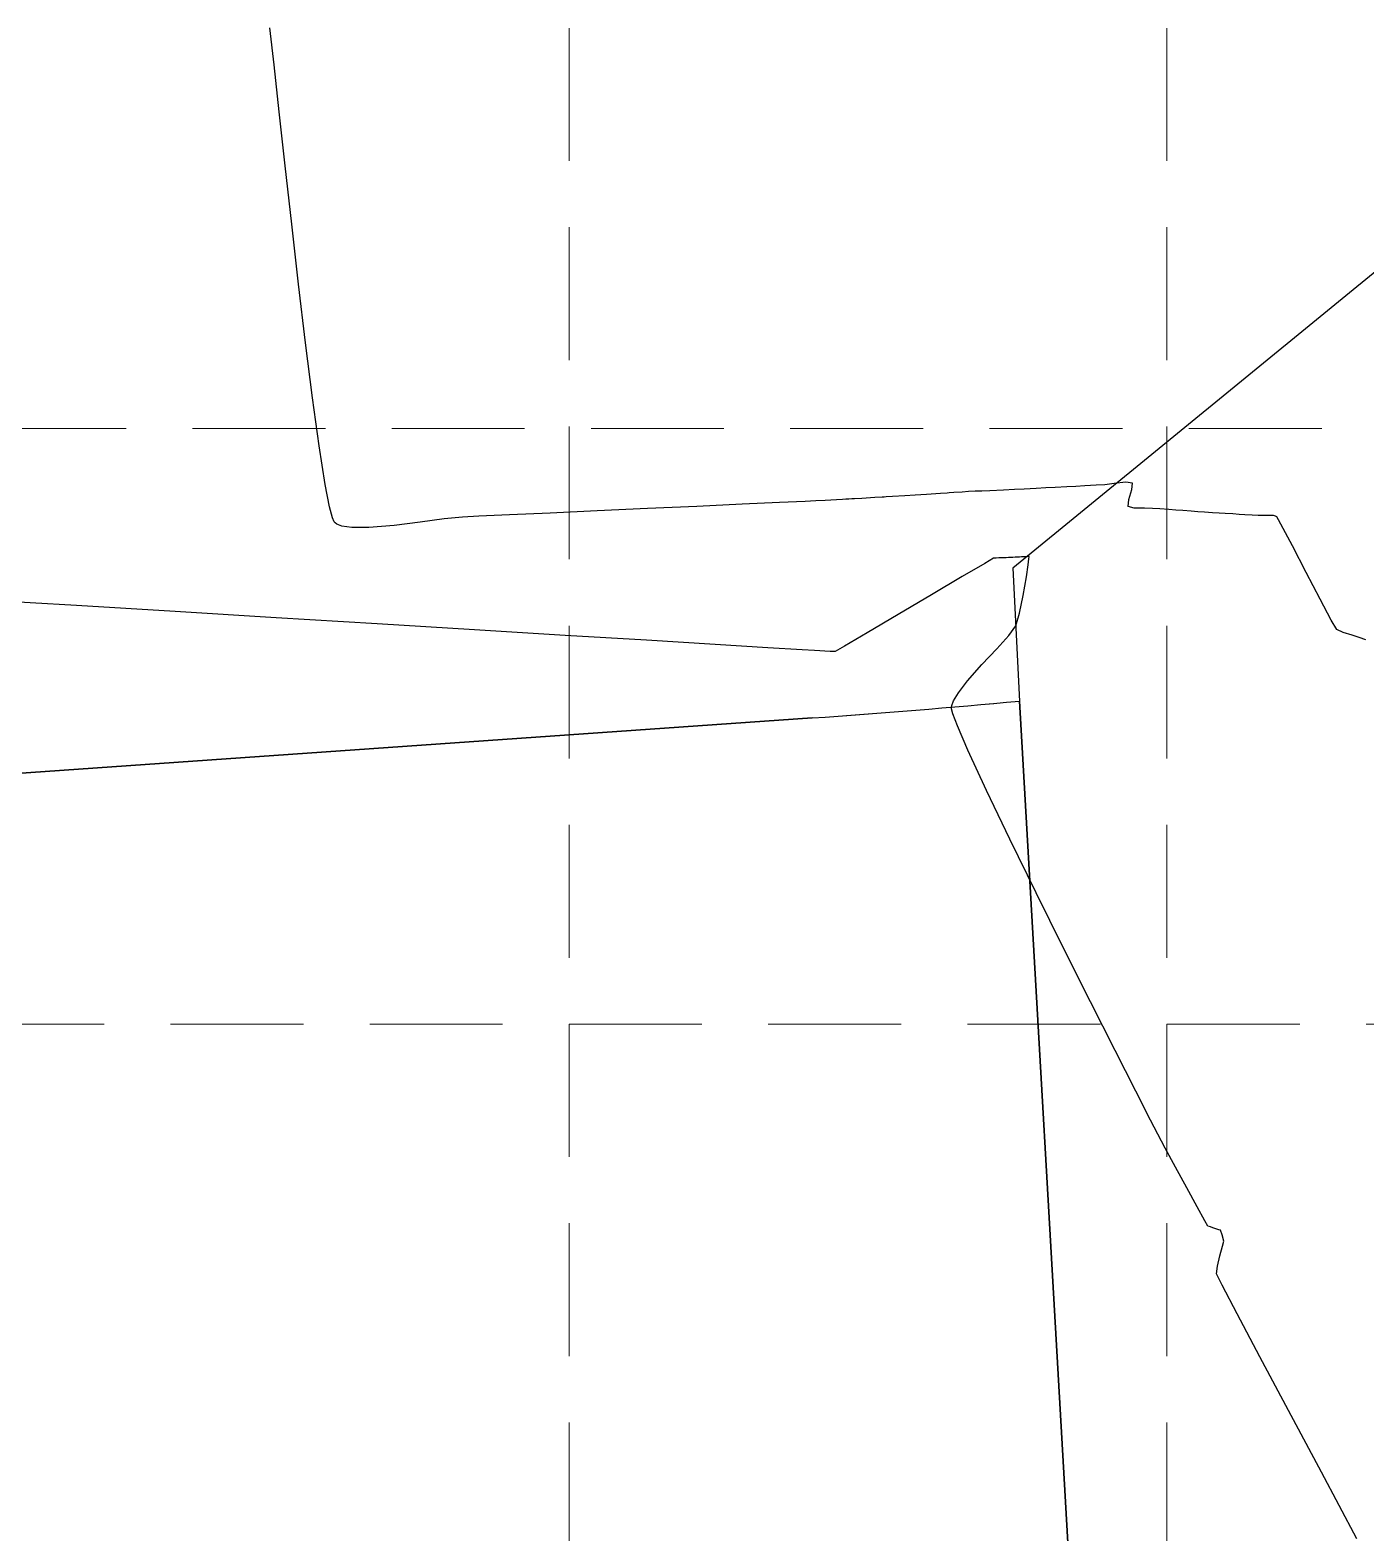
# Model space of a CAD drawing. Header units: inches. Extents: x 2547543 to 2548696, y 7125653 to 7126375.
# Drawn here: x 2547923.35 to 2547963.58, y 7126269.05 to 7126314.32 of the extents above; entities that cross this region are included whole.
import ezdxf

# ---------------------------------------------------------------- set-up
doc = ezdxf.new("R2010")
doc.units = ezdxf.units.IN
doc.header["$MEASUREMENT"] = 0
doc.linetypes.add('HIDDEN', pattern=[0.375, 0.25, -0.125])
for name, color, linetype in [('GRID', 254, 'HIDDEN'), ('V-AREA', 6, 'Continuous'), ('V-PROP-E', 3, 'Continuous'), ('V-TOPO-MINR-E', 14, 'Continuous')]:
    doc.layers.add(name, color=color, linetype=linetype)

msp = doc.modelspace()

# ---------------------------------------------------------------- linework, layer by layer
at = {"layer": 'GRID', "color": 252, "linetype": 'HIDDEN', "lineweight": 0, "ltscale": 16}
for p, q in [((2547939.583313596, 7126356.376313465), (2547939.583313596, 7125726.296813901)), ((2547957.583313596, 7126356.376313465), (2547957.583313596, 7125726.296813901)), ((2547562.246074223, 7126302.317165322), (2548678.246074207, 7126302.317165322)), ((2547561.583313602, 7126284.376313466), (2548677.583313586, 7126284.376313466))]:
    msp.add_line(p, q, dxfattribs=at)
at = {"layer": 'V-AREA', "color": 7}
for p, q in [((2547972.043228021, 7126313.739103983), (2547952.9419, 7126298.108100002)), ((2547952.9419, 7126298.108100002), (2547953.149200001, 7126294.106614013)), ((2547953.149200001, 7126294.106614013), (2547967.14629774, 7126050.119978479)), ((2547957.352422153, 7126220.839280259), (2547953.1492, 7126294.106614)), ((2547946.901329392, 7126293.596403129), (2547861.630183033, 7126287.628634998))]:
    msp.add_line(p, q, dxfattribs=at)
msp.add_arc((2547928.051274996, 7126562.937590927), 269.9999999905299, 274.0033624380355, 275.3336450464877, dxfattribs=at)
at = {"layer": 'V-PROP-E', "color": 7}
msp.add_line((2547644.915525241, 7126272.461689509), (2547946.900000853, 7126293.596310151), dxfattribs=at)
msp.add_arc((2547928.051274864, 7126562.937590924), 270.0000000000065, 274.0030798477322, 275.3336450707134, dxfattribs=at)
at = {"layer": 'V-TOPO-MINR-E', "color": 35, "extrusion": (0.9933401128237869, 0.1152190099559384, 0), "elevation": 3352048.527691611}
msp.add_lwpolyline([(6785282.773940207, 597.0000000000009), (6785283.901082615, 597.0000000000009)], dxfattribs=at)
at = {"layer": 'V-TOPO-MINR-E', "color": 35, "extrusion": (0.9938151995617799, 0.1110466078724589, 0), "elevation": 3323525.171445473}
msp.add_lwpolyline([(6799297.958536564, 597), (6799299.382222959, 597)], dxfattribs=at)
at = {"layer": 'V-TOPO-MINR-E', "color": 35}
for points, elevation in [([(2547931.037481561, 7126310.226540395), (2547930.857299062, 7126311.85401077)], 597), ([(2547931.439545988, 7126306.664456911), (2547931.233610655, 7126308.469137036)], 597), ([(2547932.238542531, 7126300.626093035), (2547932.05478583, 7126301.79331808)], 597), ([(2547955.116612209, 7126300.588303925), (2547954.846428122, 7126300.573078442)], 597), ([(2547955.451361179, 7126300.607470085), (2547955.116612209, 7126300.588303925)], 597), ([(2547956.348407901, 7126300.695759708), (2547956.001436075, 7126300.657309433)], 597), ([(2547956.552441763, 7126300.673986024), (2547956.348407901, 7126300.695759708)], 597), ([(2547956.531132601, 7126300.477622986), (2547956.552441763, 7126300.673986024)], 597), ([(2547946.693100491, 7126300.120703164), (2547945.917717461, 7126300.085070853)], 597), ([(2547947.916481248, 7126300.184490583), (2547947.819691841, 7126300.179265296)], 597), ([(2547948.009985759, 7126300.189564561), (2547947.916481248, 7126300.184490583)], 597), ([(2547948.096071484, 7126300.19452384), (2547948.009985759, 7126300.189564561)], 597), ([(2547948.18215568, 7126300.199510448), (2547948.096071484, 7126300.19452384)], 597), ([(2547948.793955238, 7126300.234873785), (2547948.402854056, 7126300.212265972)], 597), ([(2547949.008352025, 7126300.247277633), (2547948.793955238, 7126300.234873785)], 597), ([(2547949.132780651, 7126300.254916974), (2547949.070566756, 7126300.251090295)], 597), ([(2547949.696141208, 7126300.28937535), (2547949.320817618, 7126300.266392323)], 597), ([(2547950.34269435, 7126300.330320261), (2547950.006593678, 7126300.308606945)], 597), ([(2547950.76415564, 7126300.357822529), (2547950.34269435, 7126300.330320261)], 597), ([(2547951.033704167, 7126300.375543803), (2547950.972609458, 7126300.371465758)], 597), ([(2547951.165067149, 7126300.384824473), (2547951.033704167, 7126300.375543803)], 597), ([(2547951.423225984, 7126300.402818064), (2547951.165067149, 7126300.384824473)], 597), ([(2547951.611766751, 7126300.415258622), (2547951.423225984, 7126300.402818064)], 597), ([(2547951.81067424, 7126300.424095422), (2547951.611766751, 7126300.415258622)], 597), ([(2547952.009624512, 7126300.432186826), (2547951.81067424, 7126300.424095422)], 597), ([(2547952.666201318, 7126300.462254701), (2547952.257825532, 7126300.443475864)], 597), ([(2547952.995363371, 7126300.477635509), (2547952.666201318, 7126300.462254701)], 597), ([(2547953.288817728, 7126300.491980074), (2547952.995363371, 7126300.477635509)], 597), ([(2547953.652383476, 7126300.510066406), (2547953.288817728, 7126300.491980074)], 597), ([(2547954.221605817, 7126300.539429735), (2547953.940141697, 7126300.524631019)], 597), ([(2547956.415095462, 7126299.969818913), (2547956.436474251, 7126300.17364773)], 597), ([(2547937.785958287, 7126299.712707079), (2547936.869581695, 7126299.670772774)], 597), ([(2547939.009672975, 7126299.768705091), (2547937.785958287, 7126299.712707079)], 597), ([(2547944.794712461, 7126300.033574264), (2547943.433245501, 7126299.971201396)], 597), ([(2547956.907965505, 7126299.912672098), (2547956.600741979, 7126299.919640522)], 597), ([(2547957.372711137, 7126299.894020414), (2547957.154603723, 7126299.910755641)], 597), ([(2547957.642874009, 7126299.873554488), (2547957.372711137, 7126299.894020414)], 597), ([(2547957.855727658, 7126299.857638071), (2547957.642874009, 7126299.873554488)], 597), ([(2547958.062750258, 7126299.842621028), (2547957.855727658, 7126299.857638071)], 597), ([(2547958.319191642, 7126299.824276073), (2547958.062750258, 7126299.842621028)], 597), ([(2547958.521344615, 7126299.810017694), (2547958.319191642, 7126299.824276073)], 597), ([(2547958.961821526, 7126299.780211332), (2547958.718095663, 7126299.796591964)], 597), ([(2547959.154050395, 7126299.767489851), (2547958.961821526, 7126299.780211332)], 597), ([(2547959.573185188, 7126299.740982741), (2547959.341265217, 7126299.755540707)], 597), ([(2547960.1554766, 7126299.706248221), (2547959.934537972, 7126299.719111936)], 597), ([(2547960.329900879, 7126299.696281701), (2547960.1554766, 7126299.706248221)], 597), ([(2547960.505881127, 7126299.698306619), (2547960.329900879, 7126299.696281701)], 597), ([(2547960.680840939, 7126299.69990786), (2547960.505881127, 7126299.698306619)], 597), ([(2547960.797519951, 7126299.691210859), (2547960.680840939, 7126299.69990786)], 597), ([(2547960.877109219, 7126299.666967757), (2547960.856068665, 7126299.677168478)], 597), ([(2547960.891039247, 7126299.650862423), (2547960.877109219, 7126299.666967757)], 597), ([(2547932.512521476, 7126299.502963785), (2547932.459321942, 7126299.6253802)], 597), ([(2547932.591929144, 7126299.435127578), (2547932.537228914, 7126299.472312082)], 597), ([(2547933.038848675, 7126299.33218887), (2547932.738459545, 7126299.378316899)], 597), ([(2547935.104859555, 7126299.495553913), (2547934.31480335, 7126299.394466703)], 597), ([(2547952.367953253, 7126298.411095791), (2547952.101656957, 7126298.254628574)], 598), ([(2547952.523132074, 7126298.416630529), (2547952.445647419, 7126298.415294473)], 598), ([(2547952.597756686, 7126298.419527884), (2547952.523132074, 7126298.416630529)], 598), ([(2547952.671450444, 7126298.422425129), (2547952.597756686, 7126298.419527884)], 598), ([(2547952.88166513, 7126298.431596541), (2547952.813348869, 7126298.428462677)], 598), ([(2547952.949230787, 7126298.434727677), (2547952.88166513, 7126298.431596541)], 598), ([(2547953.079466386, 7126298.441205904), (2547953.014686732, 7126298.437968633)], 598), ([(2547953.142236487, 7126298.444547319), (2547953.079466386, 7126298.441205904)], 598), ([(2547953.204395962, 7126298.447884274), (2547953.142236487, 7126298.444547319)], 598), ([(2547953.264640647, 7126298.451320045), (2547953.204395962, 7126298.447884274)], 598), ([(2547953.324332875, 7126298.454750734), (2547953.264640647, 7126298.451320045)], 598), ([(2547953.367694652, 7126298.458634605), (2547953.324332875, 7126298.454750734)], 598), ([(2547953.414771673, 7126298.462175494), (2547953.367694652, 7126298.458634605)], 598), ([(2547953.407017285, 7126298.211542679), (2547953.431638853, 7126298.393457999)], 598), ([(2547953.435708217, 7126298.462604879), (2547953.414771673, 7126298.462175494)], 598), ([(2547953.431638853, 7126298.393457999), (2547953.438939832, 7126298.453500966)], 598), ([(2547953.439566164, 7126298.46179416), (2547953.435708217, 7126298.462604879)], 598), ([(2547962.196130519, 7126297.174490258), (2547961.779118311, 7126297.978975665)], 597), ([(2547924.749783637, 7126296.980756273), (2547921.953548126, 7126297.148346202)], 598), ([(2547949.490686747, 7126296.709646403), (2547948.560733064, 7126296.160948813)], 598), ([(2547963.160742586, 7126296.08724772), (2547962.891995404, 7126296.168410503)], 597), ([(2547963.375586633, 7126296.025083353), (2547963.160742586, 7126296.08724772)], 597), ([(2547947.131529809, 7126295.61748522), (2547946.971914374, 7126295.625038496)], 598), ([(2547947.287498043, 7126295.610530044), (2547947.131529809, 7126295.61748522)], 598), ([(2547947.440983058, 7126295.597709078), (2547947.287498043, 7126295.610530044)], 598), ([(2547947.591294566, 7126295.597680284), (2547947.440983058, 7126295.597709078)], 598), ([(2547947.873162654, 7126295.757811109), (2547947.591294566, 7126295.597680284)], 598), ([(2547963.578128198, 7126295.955001855), (2547963.375586633, 7126296.025083353)], 597), ([(2547951.098897649, 7126293.91497498), (2547951.110528824, 7126293.976308417)], 598), ([(2547951.101323986, 7126293.872218872), (2547951.098897649, 7126293.91497498)], 598), ([(2547951.140306127, 7126293.724044878), (2547951.101323986, 7126293.872218872)], 598), ([(2547952.153328489, 7126291.415139103), (2547951.590979132, 7126292.631154228)], 598), ([(2547952.856512341, 7126289.949192217), (2547952.153328489, 7126291.415139103)], 598), ([(2547957.532697147, 7126280.635295721), (2547957.309776501, 7126281.056173211)], 598), ([(2547958.965667239, 7126278.240253723), (2547958.896236852, 7126278.263520826)], 598), ([(2547959.09116812, 7126278.199759507), (2547959.030501176, 7126278.219065511)], 598), ([(2547959.148045183, 7126278.182162978), (2547959.09116812, 7126278.199759507)], 598), ([(2547959.20146487, 7126278.166123598), (2547959.148045183, 7126278.182162978)], 598), ([(2547959.299424679, 7126277.836740641), (2547959.249938469, 7126278.028624897)], 598), ([(2547959.081918202, 7126276.852970406), (2547959.104251785, 7126277.084000588)], 598), ([(2547962.236402304, 7126270.873382909), (2547961.244107662, 7126272.732308103)], 598), ([(2547963.30585211, 7126268.874466623), (2547962.236402304, 7126270.873382909)], 598)]:
    msp.add_lwpolyline(points, dxfattribs=dict(at, elevation=elevation))
at = {"layer": 'V-TOPO-MINR-E', "color": 35, "extrusion": (0.9938301118172487, 0.1109130688661862, 0), "elevation": 3322611.52480102}
msp.add_lwpolyline([(6799741.070346904, 597.0000000000005), (6799742.83866056, 597.0000000000005)], dxfattribs=at)
at = {"layer": 'V-TOPO-MINR-E', "color": 35, "extrusion": (0.993055959517707, 0.1176429397217129, 0), "elevation": 3368598.165848821}
msp.add_lwpolyline([(6777073.376059439, 597.0000000000009), (6777075.157732124, 597.0000000000009)], dxfattribs=at)
at = {"layer": 'V-TOPO-MINR-E', "color": 35, "extrusion": (0.9922246408448762, 0.1244598814890023, 0), "elevation": 3415059.628178016}
msp.add_lwpolyline([(6753778.379847731, 597), (6753780.044052536, 597)], dxfattribs=at)
at = {"layer": 'V-TOPO-MINR-E', "color": 35, "extrusion": (0.990765456483808, 0.1355869102768845, 0), "elevation": 3490636.307206232}
msp.add_lwpolyline([(6715027.414394327, 597.0000000000009), (6715028.878487697, 597.0000000000009)], dxfattribs=at)
at = {"layer": 'V-TOPO-MINR-E', "color": 35, "extrusion": (0.981298788417853, 0.192490747439075, 0), "elevation": 3872029.75264477}
msp.add_lwpolyline([(6502576.102191776, 597), (6502576.789265315, 597)], dxfattribs=at)
at = {"layer": 'V-TOPO-MINR-E', "color": 35, "extrusion": (0.05426755707527672, -0.9985264304208886, 0), "elevation": -6977528.188288585}
msp.add_lwpolyline([(2930927.180762588, 597.0000000000009), (2930926.904250714, 597.0000000000009)], dxfattribs=at)
at = {"layer": 'V-TOPO-MINR-E', "color": 35, "extrusion": (0.05806197279352487, -0.9983129806405023, 0), "elevation": -6966339.080287637}
msp.add_lwpolyline([(2957424.338759747, 597), (2957424.073177003, 597)], dxfattribs=at)
at = {"layer": 'V-TOPO-MINR-E', "color": 35, "extrusion": (0.1199223449832827, -0.9927832750271888, 0), "elevation": -6769315.246785628}
msp.add_lwpolyline([(3384170.789611344, 597.0000000000009), (3384170.502599866, 597.0000000000009)], dxfattribs=at)
at = {"layer": 'V-TOPO-MINR-E', "color": 35, "extrusion": (0.04634059061506891, -0.9989256977680806, 0), "elevation": -7000570.965964178}
msp.add_lwpolyline([(2875446.703718593, 597), (2875446.384774904, 597)], dxfattribs=at)
at = {"layer": 'V-TOPO-MINR-E', "color": 35, "extrusion": (0.05293697068965753, -0.9985978555625895, 0), "elevation": -6981427.437111674}
msp.add_lwpolyline([(2921619.44761336, 597), (2921619.163370042, 597)], dxfattribs=at)
at = {"layer": 'V-TOPO-MINR-E', "color": 35, "extrusion": (0.0545907313986824, -0.998508814205141, 0), "elevation": -6976579.206546647}
msp.add_lwpolyline([(2933178.114421187, 597.0000000000005), (2933177.770117124, 597.0000000000005)], dxfattribs=at)
at = {"layer": 'V-TOPO-MINR-E', "color": 35, "extrusion": (0.05502619175919935, -0.9984849113634516, 0), "elevation": -6975299.337524261}
msp.add_lwpolyline([(2936220.613101577, 597), (2936220.432473017, 597)], dxfattribs=at)
at = {"layer": 'V-TOPO-MINR-E', "color": 35, "extrusion": (0.05769989585575499, -0.9983339731864458, 0), "elevation": -6967411.247540384}
msp.add_lwpolyline([(2954890.23257994, 597), (2954890.011513261, 597)], dxfattribs=at)
at = {"layer": 'V-TOPO-MINR-E', "color": 35, "extrusion": (0.06116754278057797, -0.998127512750844, 0), "elevation": -6957104.560959847}
msp.add_lwpolyline([(2979076.34389643, 597), (2979076.281564985, 597)], dxfattribs=at)
at = {"layer": 'V-TOPO-MINR-E', "color": 35, "extrusion": (0.06091376431849471, -0.9981430324941165, 0), "elevation": -6957861.773936711}
msp.add_lwpolyline([(2977307.636612071, 597), (2977307.448225275, 597)], dxfattribs=at)
at = {"layer": 'V-TOPO-MINR-E', "color": 35, "extrusion": (0.06182846921705031, -0.9980867900109069, 0), "elevation": -6955130.351121981}
msp.add_lwpolyline([(2983683.482451514, 597), (2983683.171403944, 597)], dxfattribs=at)
at = {"layer": 'V-TOPO-MINR-E', "color": 35, "extrusion": (0.06530991669298333, -0.9978650283387807, 0), "elevation": -6944679.456364413}
msp.add_lwpolyline([(3007929.253078366, 597), (3007929.044178552, 597)], dxfattribs=at)
at = {"layer": 'V-TOPO-MINR-E', "color": 35, "extrusion": (0.04543647235532446, -0.9989672301832047, 0), "elevation": -7003170.653147048}
msp.add_lwpolyline([(2869114.762734742, 597), (2869114.514277122, 597)], dxfattribs=at)
at = {"layer": 'V-TOPO-MINR-E', "color": 35, "extrusion": (0.05054935663006196, -0.9987215640729337, 0), "elevation": -6988392.573616067}
msp.add_lwpolyline([(2904926.450956681, 597.0000000000009), (2904926.162830107, 597.0000000000009)], dxfattribs=at)
at = {"layer": 'V-TOPO-MINR-E', "color": 35, "extrusion": (0.05338555337356556, -0.9985739745712374, 0), "elevation": -6980114.307556567}
msp.add_lwpolyline([(2924762.62111416, 597.0000000000009), (2924762.271898279, 597.0000000000009)], dxfattribs=at)
at = {"layer": 'V-TOPO-MINR-E', "color": 35, "extrusion": (0.9547780978253803, -0.2973193298676508, 0), "elevation": 313946.2076941528}
msp.add_lwpolyline([(7561592.02455255, 597.0000000000009), (7561592.342925224, 597.0000000000009)], dxfattribs=at)
at = {"layer": 'V-TOPO-MINR-E', "color": 35, "extrusion": (0.9651516146274777, 0.2616913464025378, 0), "elevation": 4324032.070909979}
msp.add_lwpolyline([(6211187.713932203, 597.0000000000009), (6211188.052209004, 597.0000000000009)], dxfattribs=at)
at = {"layer": 'V-TOPO-MINR-E', "color": 35, "extrusion": (0.04572843751378775, -0.9989539078468775, 0), "elevation": -7002331.732676642}
msp.add_lwpolyline([(2871146.042015235, 597.0000000000009), (2871145.541613282, 597.0000000000009)], dxfattribs=at)
at = {"layer": 'V-TOPO-MINR-E', "color": 35, "extrusion": (0.04571770962305031, -0.9989543988725524, 0), "elevation": -7002362.565850935}
msp.add_lwpolyline([(2871074.408665325, 597.0000000000009), (2871072.985284264, 597.0000000000009)], dxfattribs=at)
at = {"layer": 'V-TOPO-MINR-E', "color": 35, "extrusion": (0.04572678125105317, -0.9989539836631206, 0), "elevation": -7002336.492976261}
msp.add_lwpolyline([(2871139.510370492, 597.0000000000005), (2871137.997877554, 597.0000000000005)], dxfattribs=at)
at = {"layer": 'V-TOPO-MINR-E', "color": 35, "extrusion": (0.04574129587314876, -0.9989533191555275, 0), "elevation": -7002294.775081447}
msp.add_lwpolyline([(2871242.745124659, 597.0000000000009), (2871241.252793756, 597.0000000000009)], dxfattribs=at)
at = {"layer": 'V-TOPO-MINR-E', "color": 35, "extrusion": (0.0458079276691223, -0.9989502659105008, 0), "elevation": -7002103.242635921}
msp.add_lwpolyline([(2871712.290874819, 597.0000000000005), (2871711.166689722, 597.0000000000005)], dxfattribs=at)
at = {"layer": 'V-TOPO-MINR-E', "color": 35, "extrusion": (-0.2609267492510072, -0.9653586025541504, 0), "elevation": -7544264.964870179}
msp.add_lwpolyline([(600249.5512413844, 597.0000000000009), (600249.3589330374, 597.0000000000009)], dxfattribs=at)
at = {"layer": 'V-TOPO-MINR-E', "color": 35, "extrusion": (-0.007770081758157868, -0.999969812459092, 0), "elevation": -7145882.620693118}
msp.add_lwpolyline([(2492508.305103162, 597), (2492508.058457499, 597)], dxfattribs=at)
at = {"layer": 'V-TOPO-MINR-E', "color": 35, "extrusion": (-0.06807883318927432, -0.9976799449079786, 0), "elevation": -7283228.445004005}
msp.add_lwpolyline([(2056897.138388542, 597.0000000000009), (2056896.941179959, 597.0000000000009)], dxfattribs=at)
at = {"layer": 'V-TOPO-MINR-E', "color": 35, "extrusion": (-0.06369623644004073, -0.9979693329273072, 0), "elevation": -7274124.033917831}
msp.add_lwpolyline([(2088866.809956825, 597), (2088866.622361057, 597)], dxfattribs=at)
at = {"layer": 'V-TOPO-MINR-E', "color": 35, "extrusion": (-0.06159739867653535, -0.9981010772844021, 0), "elevation": -7269715.130167615}
msp.add_lwpolyline([(2104159.851995294, 597), (2104159.668639436, 597)], dxfattribs=at)
at = {"layer": 'V-TOPO-MINR-E', "color": 35, "extrusion": (-0.05919989429851458, -0.9982461482595586, 0), "elevation": -7264640.204748167}
msp.add_lwpolyline([(2121615.000461248, 597.0000000000005), (2121614.821802801, 597.0000000000005)], dxfattribs=at)
at = {"layer": 'V-TOPO-MINR-E', "color": 35, "extrusion": (-0.2332267391860327, -0.9724223815444862, 0), "elevation": -7524025.905706423}
msp.add_lwpolyline([(815650.5275719373, 597.0000000000009), (815650.467362798, 597.0000000000009)], dxfattribs=at)
at = {"layer": 'V-TOPO-MINR-E', "color": 35, "extrusion": (0.7785579721933726, 0.6275726921513903, 0), "elevation": 6455984.134386385}
msp.add_lwpolyline([(3949224.384597124, 597.0000000000009), (3949224.423966964, 597.0000000000009)], dxfattribs=at)
at = {"layer": 'V-TOPO-MINR-E', "color": 35, "extrusion": (-0.36148785419988, -0.9323768182800162, 0), "elevation": -7565443.078737332}
msp.add_lwpolyline([(-200437.2507773158, 597), (-200437.4079352347, 597)], dxfattribs=at)
at = {"layer": 'V-TOPO-MINR-E', "color": 35, "extrusion": (-0.003873938298185292, -0.999992496272878, 0), "elevation": -7136116.393763699}
msp.add_lwpolyline([(2520307.59266341, 597.0000000000009), (2520307.075947128, 597.0000000000009)], dxfattribs=at)
at = {"layer": 'V-TOPO-MINR-E', "color": 35, "extrusion": (0.08436097759049681, -0.9964352590409353, 0), "elevation": -6885949.75349551}
msp.add_lwpolyline([(3140033.172510141, 597.0000000000009), (3140032.410551688, 597.0000000000009)], dxfattribs=at)
at = {"layer": 'V-TOPO-MINR-E', "color": 35, "extrusion": (0.1348317180797532, -0.9908685118620241, 0), "elevation": -6717683.308498672}
msp.add_lwpolyline([(3485520.595777626, 597.0000000000009), (3485519.87020961, 597.0000000000009)], dxfattribs=at)
at = {"layer": 'V-TOPO-MINR-E', "color": 35, "extrusion": (0.0993531399129835, -0.995052236613451, 0), "elevation": -6837894.924782268}
msp.add_lwpolyline([(3243350.029400614, 597), (3243349.480785039, 597)], dxfattribs=at)
at = {"layer": 'V-TOPO-MINR-E', "color": 35, "extrusion": (0.851308691918953, 0.5246651418411953, 0), "elevation": 5908022.270333864}
msp.add_lwpolyline([(4729854.465419309, 597.0000000000005), (4729854.571695257, 597.0000000000005)], dxfattribs=at)
at = {"layer": 'V-TOPO-MINR-E', "color": 35, "extrusion": (0.8759928341932094, 0.4823241176243919, 0), "elevation": 5669181.678591276}
msp.add_lwpolyline([(5013644.036778103, 597.0000000000005), (5013644.333808783, 597.0000000000005)], dxfattribs=at)
at = {"layer": 'V-TOPO-MINR-E', "color": 35, "extrusion": (0.8847191409753807, 0.4661244915167884, 0), "elevation": 5575972.584538217}
msp.add_lwpolyline([(5117105.739904389, 597.0000000000009), (5117106.327688904, 597.0000000000009)], dxfattribs=at)
at = {"layer": 'V-TOPO-MINR-E', "color": 35, "extrusion": (0.8879170666951482, 0.4600035681073396, 0), "elevation": 5540501.246691012}
msp.add_lwpolyline([(5155490.088092088, 597.0000000000009), (5155490.990419785, 597.0000000000009)], dxfattribs=at)
at = {"layer": 'V-TOPO-MINR-E', "color": 35, "extrusion": (0.05396240369697825, -0.9985429680225306, 0), "elevation": -6978421.532149674}
msp.add_lwpolyline([(2928792.189408299, 598.0000000000009), (2928792.111600764, 598.0000000000009)], dxfattribs=at)
at = {"layer": 'V-TOPO-MINR-E', "color": 35, "extrusion": (0.04227252985738343, -0.9991061170964057, 0), "elevation": -7012219.940720325}
msp.add_lwpolyline([(2846921.834383381, 598.0000000000009), (2846921.762952859, 598.0000000000009)], dxfattribs=at)
at = {"layer": 'V-TOPO-MINR-E', "color": 35, "extrusion": (0.04275011043079487, -0.9990857961447329, 0), "elevation": -7010858.274822472}
msp.add_lwpolyline([(2850273.509843445, 598), (2850273.439247156, 598)], dxfattribs=at)
at = {"layer": 'V-TOPO-MINR-E', "color": 35, "extrusion": (0.04945296483320607, -0.9987764536017084, 0), "elevation": -6991575.250349743}
msp.add_lwpolyline([(2897252.061996389, 598.0000000000005), (2897251.996460259, 598.0000000000005)], dxfattribs=at)
at = {"layer": 'V-TOPO-MINR-E', "color": 35, "extrusion": (0.9971602334069496, -0.07530915556423351, 0), "elevation": 2004042.327051423}
msp.add_lwpolyline([(7297945.651124152, 598), (7297945.659440966, 598)], dxfattribs=at)
at = {"layer": 'V-TOPO-MINR-E', "color": 35, "extrusion": (-0.5094364037240962, 0.860508309408259, 0), "elevation": 4834219.308083296}
msp.add_lwpolyline([(-5822928.923297614, 598.0000000000009), (-5822927.848626893, 598.0000000000009)], dxfattribs=at)
at = {"layer": 'V-TOPO-MINR-E', "color": 35, "extrusion": (0.5092360368553972, -0.8606268987010623, 0), "elevation": -4835574.935754617}
msp.add_lwpolyline([(5821803.99592447, 598), (5821803.20906873, 598)], dxfattribs=at)
at = {"layer": 'V-TOPO-MINR-E', "color": 35, "extrusion": (0.9892367667740207, -0.1463236797735827, 0), "elevation": 1477783.012771805}
msp.add_lwpolyline([(7422421.749272237, 598.0000000000009), (7422422.120260375, 598.0000000000009)], dxfattribs=at)
at = {"layer": 'V-TOPO-MINR-E', "color": 35, "extrusion": (0.9862115339524317, -0.1654896078283831, 0), "elevation": 1333492.748875562}
msp.add_lwpolyline([(7449696.363985034, 598.0000000000009), (7449696.929781958, 598.0000000000009)], dxfattribs=at)
at = {"layer": 'V-TOPO-MINR-E', "color": 35, "extrusion": (-0.0602266152372597, -0.9981847298055921, 0), "elevation": -7266813.709809322}
msp.add_lwpolyline([(2114109.805071317, 598.0000000000005), (2114106.831601308, 598.0000000000005)], dxfattribs=at)
at = {"layer": 'V-TOPO-MINR-E', "color": 35, "extrusion": (-0.5090913147584403, 0.8607125148605211, 0), "elevation": 4836553.806450199}
msp.add_lwpolyline([(-5820988.947444585, 598), (-5820987.775139208, 598)], dxfattribs=at)
at = {"layer": 'V-TOPO-MINR-E', "color": 35, "extrusion": (0.979351309640265, -0.2021658039973576, 0), "elevation": 1054647.740741205}
msp.add_lwpolyline([(7494257.050626079, 598.0000000000009), (7494257.599644204, 598.0000000000009)], dxfattribs=at)
at = {"layer": 'V-TOPO-MINR-E', "color": 35, "extrusion": (0.8835820932088099, 0.4682762908377257, 0), "elevation": 5588409.778951587}
msp.add_lwpolyline([(5103517.573327942, 597.0000000000009), (5103518.287865387, 597.0000000000009)], dxfattribs=at)
at = {"layer": 'V-TOPO-MINR-E', "color": 35, "extrusion": (-0.06052289625747424, -0.9981668092200858, 0), "elevation": -7267440.905021823}
msp.add_lwpolyline([(2111955.811666586, 598.0000000000009), (2111952.758228033, 598.0000000000009)], dxfattribs=at)
at = {"layer": 'V-TOPO-MINR-E', "color": 35, "extrusion": (-0.0607507478870458, -0.9981529675511489, 0), "elevation": -7267922.815360306}
msp.add_lwpolyline([(2110299.846914098, 598.0000000000009), (2110296.80575549, 598.0000000000009)], dxfattribs=at)
at = {"layer": 'V-TOPO-MINR-E', "color": 35, "extrusion": (0.955689667142765, -0.294376052213068, 0), "elevation": 337241.3921781667}
msp.add_lwpolyline([(7560584.161905586, 598), (7560584.55685213, 598)], dxfattribs=at)
at = {"layer": 'V-TOPO-MINR-E', "color": 35, "extrusion": (0.8591508109883813, 0.511722467728364, 0), "elevation": 5835770.127464518}
msp.add_lwpolyline([(4818713.452484583, 597.0000000000005), (4818713.780475202, 597.0000000000005)], dxfattribs=at)
at = {"layer": 'V-TOPO-MINR-E', "color": 35, "extrusion": (-0.06093078582741634, -0.9981419935752898, 0), "elevation": -7268303.336309072}
msp.add_lwpolyline([(2108991.818848014, 598.0000000000009), (2108988.882217964, 598.0000000000009)], dxfattribs=at)
at = {"layer": 'V-TOPO-MINR-E', "color": 35, "extrusion": (-0.0610757262312467, -0.9981331352406481, 0), "elevation": -7268609.508171032}
msp.add_lwpolyline([(2107939.099967845, 598), (2107936.360115039, 598)], dxfattribs=at)
at = {"layer": 'V-TOPO-MINR-E', "color": 35, "extrusion": (-0.06119348114276429, -0.9981259228502335, 0), "elevation": -7268858.142927958}
msp.add_lwpolyline([(2107084.017695435, 598), (2107081.566868618, 598)], dxfattribs=at)
at = {"layer": 'V-TOPO-MINR-E', "color": 35, "extrusion": (0.5057934410157537, -0.8626546209378603, 0), "elevation": -4858796.643349918}
msp.add_lwpolyline([(5802433.456772003, 598.0000000000009), (5802432.659731807, 598.0000000000009)], dxfattribs=at)
at = {"layer": 'V-TOPO-MINR-E', "color": 35, "extrusion": (0.7420898392439057, -0.6703004330081805, 0), "elevation": -2885949.448035876}
msp.add_lwpolyline([(6996245.251820078, 598.0000000000009), (6996245.799098611, 598.0000000000009)], dxfattribs=at)
at = {"layer": 'V-TOPO-MINR-E', "color": 35, "extrusion": (0.8128431448018094, -0.5824826366070536, 0), "elevation": -2079857.744459103}
msp.add_lwpolyline([(7276699.200931495, 598), (7276699.553277528, 598)], dxfattribs=at)
at = {"layer": 'V-TOPO-MINR-E', "color": 35, "extrusion": (-0.4330736022501464, -0.9013585607482086, 0), "elevation": -7526803.525860116}
msp.add_lwpolyline([(-789582.5871861316, 597), (-789582.8017775062, 597)], dxfattribs=at)
at = {"layer": 'V-TOPO-MINR-E', "color": 35, "extrusion": (-0.0612884100323812, -0.9981200983828062, 0), "elevation": -7269058.509346047}
msp.add_lwpolyline([(2106394.755482533, 598.0000000000009), (2106392.685930479, 598.0000000000009)], dxfattribs=at)
at = {"layer": 'V-TOPO-MINR-E', "color": 35, "extrusion": (-0.06136061433887324, -0.9981156621393916, 0), "elevation": -7269210.867891181}
msp.add_lwpolyline([(2105870.498964578, 598), (2105868.902936087, 598)], dxfattribs=at)
at = {"layer": 'V-TOPO-MINR-E', "color": 35, "extrusion": (-0.06139815668512583, -0.9981133534602514, 0), "elevation": -7269290.071415824}
msp.add_lwpolyline([(2105598.10897081, 598), (2105597.0787147, 598)], dxfattribs=at)
at = {"layer": 'V-TOPO-MINR-E', "color": 35, "extrusion": (-0.06127090093536638, -0.9981211733545025, 0), "elevation": -7269021.557439217}
msp.add_lwpolyline([(2106525.267974359, 598.0000000000009), (2106524.895739457, 598.0000000000009)], dxfattribs=at)
at = {"layer": 'V-TOPO-MINR-E', "color": 35, "extrusion": (0.7303721192463204, -0.6830494619188561, 0), "elevation": -3006658.991162809}
msp.add_lwpolyline([(6945224.586442135, 598), (6945225.234007419, 598)], dxfattribs=at)
at = {"layer": 'V-TOPO-MINR-E', "color": 35, "extrusion": (0.7482735517700994, -0.6633903011963322, 0), "elevation": -2820950.017239129}
msp.add_lwpolyline([(7022704.23028887, 598), (7022704.880991301, 598)], dxfattribs=at)
at = {"layer": 'V-TOPO-MINR-E', "color": 35, "extrusion": (0.7928563339488656, -0.6094085934060702, 0), "elevation": -2322665.687538611}
msp.add_lwpolyline([(7202871.038403615, 598), (7202871.497521626, 598)], dxfattribs=at)
at = {"layer": 'V-TOPO-MINR-E', "color": 35, "extrusion": (0.8599235517882523, -0.5104228492925028, 0), "elevation": -1446380.132752714}
msp.add_lwpolyline([(7428600.638798445, 598), (7428600.918310329, 598)], dxfattribs=at)
at = {"layer": 'V-TOPO-MINR-E', "color": 35, "extrusion": (0.9342901376060411, -0.3565135884816803, 0), "elevation": -160095.0443996559}
msp.add_lwpolyline([(7566405.373436806, 598), (7566405.521510005, 598)], dxfattribs=at)
at = {"layer": 'V-TOPO-MINR-E', "color": 35, "extrusion": (0.9364278540996536, 0.3508601916238404, 0), "elevation": 4886305.20025379}
msp.add_lwpolyline([(5779284.922479819, 598), (5779285.314355185, 598)], dxfattribs=at)
at = {"layer": 'V-TOPO-MINR-E', "color": 35, "extrusion": (0.9181954418167315, 0.3961276696053649, 0), "elevation": 5162439.229711739}
msp.add_lwpolyline([(5534015.28497613, 598.0000000000005), (5534016.075578664, 598.0000000000005)], dxfattribs=at)
at = {"layer": 'V-TOPO-MINR-E', "color": 35, "extrusion": (0.8980967351741797, 0.4397979698332853, 0), "elevation": 5422435.993909545}
msp.add_lwpolyline([(5279511.444082011, 598.0000000000005), (5279513.243749052, 598.0000000000005)], dxfattribs=at)
at = {"layer": 'V-TOPO-MINR-E', "color": 35, "extrusion": (0.8957627585230565, 0.4445324290118377, 0), "elevation": 5450228.250793751}
msp.add_lwpolyline([(5250813.809984963, 598.0000000000009), (5250815.670968502, 598.0000000000009)], dxfattribs=at)
at = {"layer": 'V-TOPO-MINR-E', "color": 35, "extrusion": (0.8941050845160932, 0.4478572293069189, 0), "elevation": 5469698.052898847}
msp.add_lwpolyline([(5230527.500255625, 598.0000000000009), (5230529.310021473, 598.0000000000009)], dxfattribs=at)
at = {"layer": 'V-TOPO-MINR-E', "color": 35, "extrusion": (0.8928620124590516, 0.4503303528606223, 0), "elevation": 5484154.944282605}
msp.add_lwpolyline([(5215365.960225108, 598.0000000000009), (5215367.606211132, 598.0000000000009)], dxfattribs=at)
at = {"layer": 'V-TOPO-MINR-E', "color": 35, "extrusion": (0.8918856298089459, 0.4522610124035676, 0), "elevation": 5495425.591620491}
msp.add_lwpolyline([(5203487.375332123, 598), (5203488.744961081, 598)], dxfattribs=at)
at = {"layer": 'V-TOPO-MINR-E', "color": 35, "extrusion": (0.8910732090726777, 0.4538595995161059, 0), "elevation": 5504747.561941378}
msp.add_lwpolyline([(5193623.724429005, 598), (5193624.705114788, 598)], dxfattribs=at)
at = {"layer": 'V-TOPO-MINR-E', "color": 35, "extrusion": (0.8902615950219306, 0.4554495498175491, 0), "elevation": 5514010.037556833}
msp.add_lwpolyline([(5183788.329951292, 598), (5183788.809102264, 598)], dxfattribs=at)
at = {"layer": 'V-TOPO-MINR-E', "color": 35, "extrusion": (0.8789533035716169, 0.4769078423978169, 0), "elevation": 5638114.81282457}
msp.add_lwpolyline([(5048526.325737357, 598), (5048526.977131752, 598)], dxfattribs=at)
at = {"layer": 'V-TOPO-MINR-E', "color": 35, "extrusion": (0.8768660936798057, 0.4807347020496004, 0), "elevation": 5660067.963649459}
msp.add_lwpolyline([(5023900.896458378, 598.0000000000005), (5023901.606433399, 598.0000000000005)], dxfattribs=at)
at = {"layer": 'V-TOPO-MINR-E', "color": 35, "extrusion": (0.8756396327305551, 0.4829650438608356, 0), "elevation": 5672837.031429665}
msp.add_lwpolyline([(5009477.323357552, 598.0000000000009), (5009477.975338996, 598.0000000000009)], dxfattribs=at)
at = {"layer": 'V-TOPO-MINR-E', "color": 35, "extrusion": (0.8747033372193715, 0.484658716889828, 0), "elevation": 5682520.975641862}
msp.add_lwpolyline([(4998489.134445178, 598), (4998489.611851112, 598)], dxfattribs=at)
at = {"layer": 'V-TOPO-MINR-E', "color": 35, "extrusion": (0.8731265691946254, 0.4874935837182096, 0), "elevation": 5698705.486179128}
msp.add_lwpolyline([(4980029.3365147, 598.0000000000005), (4980029.522760704, 598.0000000000005)], dxfattribs=at)
at = {"layer": 'V-TOPO-MINR-E', "color": 35, "extrusion": (-0.3245727910673899, -0.9458607208774051, 0), "elevation": -7567464.825983373}
msp.add_lwpolyline([(97018.21244675992, 598), (97018.13366343454, 598)], dxfattribs=at)
at = {"layer": 'V-TOPO-MINR-E', "color": 35, "extrusion": (0.3106395474175648, 0.9505277858012413, 0), "elevation": 7565222.296645336}
msp.add_lwpolyline([(-208202.0148323998, 598), (-208201.9466240448, 598)], dxfattribs=at)
at = {"layer": 'V-TOPO-MINR-E', "color": 35, "extrusion": (0.9431094336584259, 0.332482474943392, 0), "elevation": 4772366.961286142}
msp.add_lwpolyline([(5873708.238194462, 598.0000000000009), (5873708.383987403, 598.0000000000009)], dxfattribs=at)
at = {"layer": 'V-TOPO-MINR-E', "color": 35, "extrusion": (0.9616491013277305, -0.2742827116600104, 0), "elevation": 495627.9686258789}
msp.add_lwpolyline([(7551839.406194855, 598.0000000000009), (7551839.703592172, 598.0000000000009)], dxfattribs=at)
at = {"layer": 'V-TOPO-MINR-E', "color": 35, "extrusion": (0.973048731761951, -0.2305995785261954, 0), "elevation": 835971.8992732943}
msp.add_lwpolyline([(7521773.791843297, 598), (7521773.951773013, 598)], dxfattribs=at)
at = {"layer": 'V-TOPO-MINR-E', "color": 35, "extrusion": (0.9709158020989278, -0.2394211879399898, 0), "elevation": 767672.0323789404}
msp.add_lwpolyline([(7529050.426554118, 598.0000000000009), (7529050.747002898, 598.0000000000009)], dxfattribs=at)
at = {"layer": 'V-TOPO-MINR-E', "color": 35, "extrusion": (0.899369561784181, 0.4371891939837148, 0), "elevation": 5407088.076403733}
msp.add_lwpolyline([(5295215.933485484, 598), (5295216.313081442, 598)], dxfattribs=at)
at = {"layer": 'V-TOPO-MINR-E', "color": 35, "extrusion": (0.8869214553470333, 0.4619202658956419, 0), "elevation": 5551611.265360687}
msp.add_lwpolyline([(5143492.546958501, 598), (5143493.521581055, 598)], dxfattribs=at)
at = {"layer": 'V-TOPO-MINR-E', "color": 35, "extrusion": (0.8841156426816575, 0.4672681568067738, 0), "elevation": 5582572.71253264}
msp.add_lwpolyline([(5109869.881001073, 598.0000000000009), (5109871.341979496, 598.0000000000009)], dxfattribs=at)
at = {"layer": 'V-TOPO-MINR-E', "color": 35, "extrusion": (0.8828779819509379, 0.4696024584542115, 0), "elevation": 5596054.075994072}
msp.add_lwpolyline([(5095100.424453165, 598.0000000000009), (5095102.262960589, 598.0000000000009)], dxfattribs=at)

doc.saveas('drawing.dxf')
